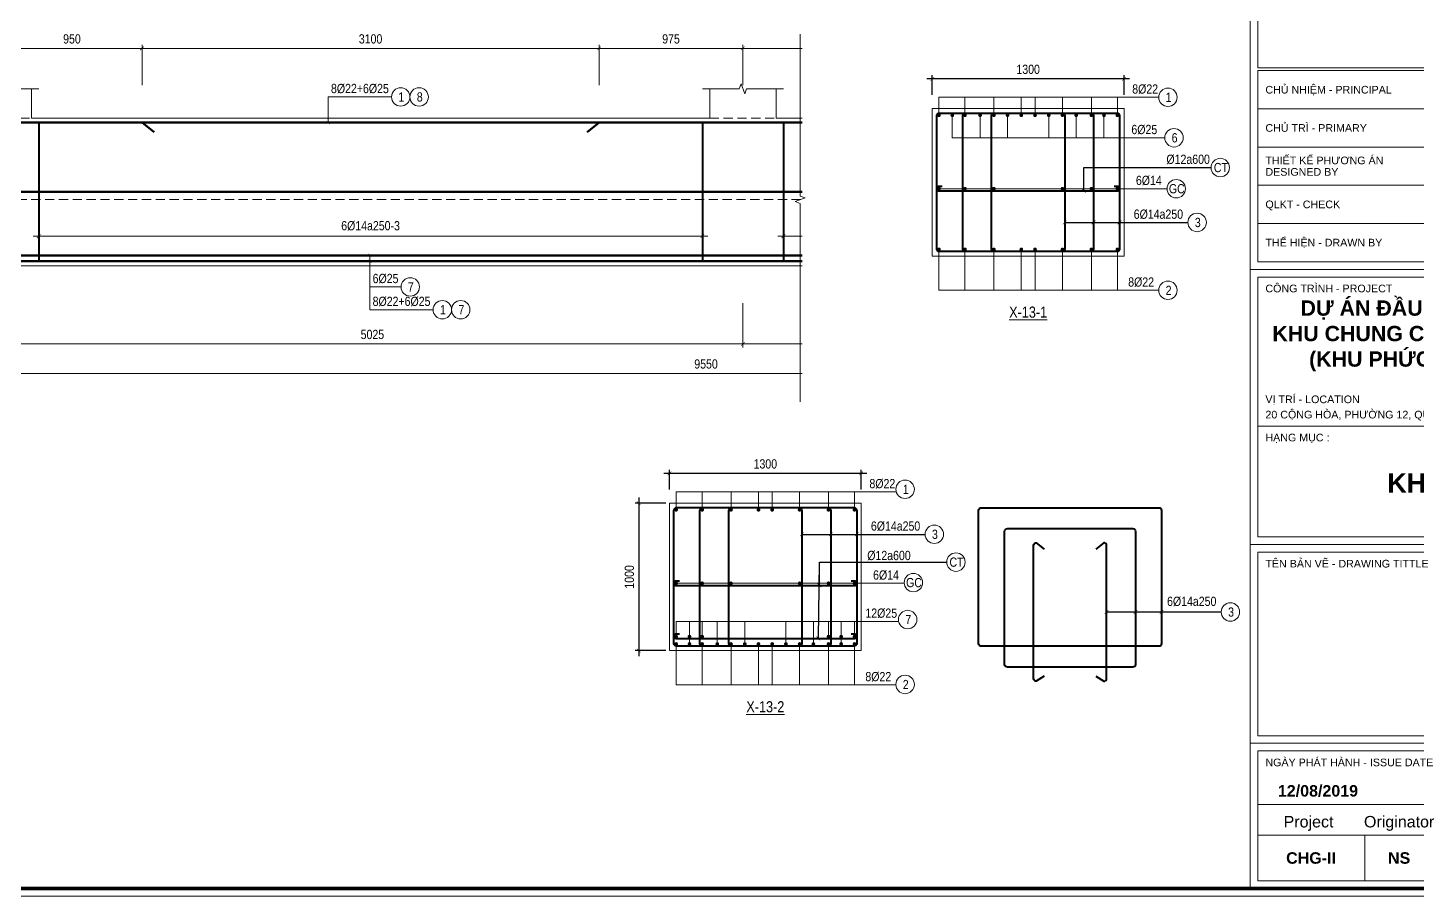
# Model space of a CAD drawing. Header units: millimetres. Extents: x 3014920 to 3563667, y -1638653 to -1356471.
# Drawn here: x 3180739 to 3190161, y -1600938 to -1595047 of the extents above; entities that cross this region are included whole.
import ezdxf
from ezdxf.enums import TextEntityAlignment as Align
from ezdxf.xclip import XClip

# ---------------------------------------------------------------- set-up
doc = ezdxf.new("R2010")
doc.units = ezdxf.units.MM
doc.header["$MEASUREMENT"] = 0
doc.header["$XCLIPFRAME"] = 0
doc.header["$PDMODE"] = 2
doc.linetypes.add('HIDDEN', pattern=[0.375, 0.25, -0.125])
doc.layers.get('0').update_dxf_attribs({"lineweight": 9})
doc.layers.get('Defpoints').update_dxf_attribs({"color": 10, "lineweight": 0})
for name, color, linetype, lineweight in [('CDAI', 21, 'Continuous', 40), ('CTHEP', 50, 'Continuous', 50), ('DBAO', 90, 'Continuous', 13), ('DGIONG', 130, 'Continuous', 13), ('KTH', 154, 'Continuous', 9), ('Net khuat', 8, 'HIDDEN', 13), ('TEXT', 7, 'Continuous', 15)]:
    doc.layers.add(name, color=color, linetype=linetype, lineweight=lineweight)
doc.styles.add('CHG_XX_Khung ten$0$A1 BORDER$0$ARIAL', font='arial.ttf')
doc.styles.add('CHG_XX_Khung ten$0$A1 BORDER$0$Arial - Bold', font='arialbd.ttf', dxfattribs={"height": 2.5})
doc.styles.add('CHG_XX_Khung ten$0$title block pccc$0$ARIAL', font='arial.ttf')
doc.styles.add('Star-HelCon', font='VHELVCN_0.TTF')
doc.styles.add('TTP-HelCon', font='VHELVCN_0.TTF')
doc.styles.add('VNI-HELVE-CONDENSE', font='VHELVCN_0.TTF')
doc.dimstyles.new('kc-25', dxfattribs={"dimtxt": 62.5, "dimasz": 20, "dimexe": 20, "dimexo": 50, "dimgap": 25, "dimtad": 3, "dimdec": 0, "dimzin": 0, "dimdsep": 46, "dimtxsty": 'VNI-HELVE-CONDENSE', "dimblk": 'DIM', "dimcen": 2.5, "dimclrd": 256, "dimclre": 154, "dimclrt": 7, "dimaunit": 1, "dimadec": 0, "dimazin": 0, "dimtfac": 1, "dimtdec": 0, "dimtix": 1, "dimtmove": 0, "dimatfit": 3, "dimldrblk": 'DOT', "dimfxl": 1, "dimtolj": 1, "dimtzin": 0, "dimarcsym": 0})
doc.dimstyles.new('TTP-25', dxfattribs={"dimscale": 25, "dimtxt": 2.5, "dimasz": 1, "dimexe": 1, "dimexo": 1, "dimgap": 0.09, "dimtad": 0, "dimdec": 4, "dimrnd": 1, "dimzin": 9, "dimdsep": 46, "dimtxsty": 'TTP-HelCon', "dimblk": 'ARCHTICK', "dimcen": 0.09, "dimdle": 1.5, "dimclrd": 256, "dimclre": 256, "dimclrt": 7, "dimadec": 0, "dimazin": 0, "dimtfac": 1, "dimtdec": 4, "dimtmove": 0, "dimatfit": 3, "dimldrblk": 'ARCHTICK', "dimfxl": 1, "dimtvp": 1, "dimtolj": 1, "dimtzin": 0, "dimarcsym": 0})

# ---------------------------------------------------------------- blocks, each defined once
blk = doc.blocks.new('_ArchTick')
at = {"color": 0, "linetype": 'ByBlock', "const_width": 0.15}
blk.add_lwpolyline([(-0.5, -0.5), (0.5, 0.5)], dxfattribs=at)
blk = doc.blocks.new('*D911')
at = {"layer": 'Defpoints', "color": 0, "transparency": 16777216}
for p in [(7424.4, -1600), (17874.4, -1600), (7424.4, -2101)]:
    blk.add_point(p, dxfattribs=at)
at = {"layer": 'KTH', "lineweight": -2, "transparency": 16777216}
for p, q in [((7424.4, -1625), (7424.4, -2126)), ((17874.4, -1625), (17874.4, -2126)), ((17911.9, -2101), (7386.9, -2101))]:
    blk.add_line(p, q, dxfattribs=at)
at = {"layer": 'KTH', "lineweight": -2, "transparency": 16777216, "xscale": 25, "yscale": 25, "zscale": 25, "rotation": 180}
blk.add_blockref('_ArchTick', (7424.4, -2101), dxfattribs=at)
at = {"layer": 'KTH', "lineweight": -2, "transparency": 16777216, "xscale": 25, "yscale": 25, "zscale": 25}
blk.add_blockref('_ArchTick', (17874.4, -2101), dxfattribs=at)
at = {"layer": 'KTH', "color": 7, "transparency": 16777216, "insert": (12649.4, -2037.2), "char_height": 62.5, "attachment_point": 5, "style": 'TTP-HelCon'}
blk.add_mtext('\\A1;10450', dxfattribs=at)
blk = doc.blocks.new('*D923')
at = {"layer": 'Defpoints', "color": 0, "transparency": 16777216}
for p in [(17874.4, -1600), (30124.4, -1600), (30124.4, -2101)]:
    blk.add_point(p, dxfattribs=at)
at = {"layer": 'KTH', "lineweight": -2, "transparency": 16777216}
for p, q in [((17874.4, -1625), (17874.4, -2126)), ((30124.4, -1625), (30124.4, -2126)), ((17836.9, -2101), (30161.9, -2101))]:
    blk.add_line(p, q, dxfattribs=at)
at = {"layer": 'KTH', "lineweight": -2, "transparency": 16777216, "xscale": 25, "yscale": 25, "zscale": 25, "rotation": 180}
blk.add_blockref('_ArchTick', (17874.4, -2101), dxfattribs=at)
at = {"layer": 'KTH', "lineweight": -2, "transparency": 16777216, "xscale": 25, "yscale": 25, "zscale": 25}
blk.add_blockref('_ArchTick', (30124.4, -2101), dxfattribs=at)
at = {"layer": 'KTH', "color": 7, "transparency": 16777216, "insert": (23999.4, -2037.2), "char_height": 62.5, "attachment_point": 5, "style": 'TTP-HelCon'}
blk.add_mtext('\\A1;12250', dxfattribs=at)
blk = doc.blocks.new('*D1126')
at = {"layer": 'Defpoints', "color": 0, "transparency": 16777216}
for p in [(23660.4, 372.1), (28160.4, 372.1), (23660.4, 175)]:
    blk.add_point(p, dxfattribs=at)
at = {"layer": 'KTH', "lineweight": -2, "transparency": 16777216}
for p, q in [((23660.4, 347.1), (23660.4, 150)), ((28160.4, 347.1), (28160.4, 150)), ((28197.9, 175), (23622.9, 175))]:
    blk.add_line(p, q, dxfattribs=at)
at = {"layer": 'KTH', "lineweight": -2, "transparency": 16777216, "xscale": 25, "yscale": 25, "zscale": 25, "rotation": 180}
blk.add_blockref('_ArchTick', (23660.4, 175), dxfattribs=at)
at = {"layer": 'KTH', "lineweight": -2, "transparency": 16777216, "xscale": 25, "yscale": 25, "zscale": 25}
blk.add_blockref('_ArchTick', (28160.4, 175), dxfattribs=at)
at = {"layer": 'KTH', "color": 7, "transparency": 16777216, "insert": (25910.4, 244.9), "char_height": 62.5, "attachment_point": 5, "style": 'TTP-HelCon'}
blk.add_mtext('\\A1;6Þ14a250-3', dxfattribs=at)
blk = doc.blocks.new('DIM')
h = blk.add_hatch(color=1)
h.paths.add_polyline_path([(0.49, 0.29, 1), (0.29, 0.49), (-0.19, 0), (0.19, 0)])
h.paths.add_polyline_path([(0.19, 0), (-0.19, 0), (-0.49, -0.29, 1), (-0.29, -0.49)])
at = {"color": 9}
for p, q in [((-0.19, 0), (-1.5, 0)), ((0.19, 0), (1.5, 0))]:
    blk.add_line(p, q, dxfattribs=at)
at = {"color": 1}
for p, q in [((-0.49, -0.29), (0.29, 0.49)), ((-0.29, -0.49), (0.49, 0.29)), ((-0.19, 0), (0.19, 0))]:
    blk.add_line(p, q, dxfattribs=at)
blk.add_arc((-0.39, -0.39), 0.138, 135, 315, dxfattribs=at)
blk = doc.blocks.new('*D1136')
at = {"layer": 'Defpoints', "color": 0, "transparency": 16777216}
for p in [(27460.4, 1449), (24360.4, 1175), (27460.4, 1175)]:
    blk.add_point(p, dxfattribs=at)
at = {"layer": 'KTH', "lineweight": -2, "transparency": 16777216}
for p, q in [((24322.9, 1449), (27497.9, 1449)), ((24360.4, 1200), (24360.4, 1474)), ((27460.4, 1200), (27460.4, 1474))]:
    blk.add_line(p, q, dxfattribs=at)
at = {"layer": 'KTH', "lineweight": -2, "transparency": 16777216, "xscale": 25, "yscale": 25, "zscale": 25, "rotation": 180}
blk.add_blockref('_ArchTick', (24360.4, 1449), dxfattribs=at)
at = {"layer": 'KTH', "lineweight": -2, "transparency": 16777216, "xscale": 25, "yscale": 25, "zscale": 25}
blk.add_blockref('_ArchTick', (27460.4, 1449), dxfattribs=at)
at = {"layer": 'KTH', "color": 7, "transparency": 16777216, "insert": (25910.4, 1512.8), "char_height": 62.5, "attachment_point": 5, "style": 'TTP-HelCon'}
blk.add_mtext('\\A1;3100', dxfattribs=at)
blk = doc.blocks.new('*D1137')
at = {"layer": 'Defpoints', "color": 0, "transparency": 16777216}
for p in [(23410.4, -254.6), (28435.4, -254.6), (23410.4, -555.6)]:
    blk.add_point(p, dxfattribs=at)
at = {"layer": 'KTH', "lineweight": -2, "transparency": 16777216}
for p, q in [((23410.4, -279.6), (23410.4, -580.6)), ((28435.4, -279.6), (28435.4, -580.6)), ((28472.9, -555.6), (23372.9, -555.6))]:
    blk.add_line(p, q, dxfattribs=at)
at = {"layer": 'KTH', "lineweight": -2, "transparency": 16777216, "xscale": 25, "yscale": 25, "zscale": 25, "rotation": 180}
blk.add_blockref('_ArchTick', (23410.4, -555.6), dxfattribs=at)
at = {"layer": 'KTH', "lineweight": -2, "transparency": 16777216, "xscale": 25, "yscale": 25, "zscale": 25}
blk.add_blockref('_ArchTick', (28435.4, -555.6), dxfattribs=at)
at = {"layer": 'KTH', "color": 7, "transparency": 16777216, "insert": (25922.9, -491.8), "char_height": 62.5, "attachment_point": 5, "style": 'TTP-HelCon'}
blk.add_mtext('\\A1;5025', dxfattribs=at)
blk = doc.blocks.new('*D1138')
at = {"layer": 'Defpoints', "color": 0, "transparency": 16777216}
for p in [(23410.4, 1449), (23410.4, 1175), (24360.4, 1175)]:
    blk.add_point(p, dxfattribs=at)
at = {"layer": 'KTH', "lineweight": -2, "transparency": 16777216}
for p, q in [((24397.9, 1449), (23372.9, 1449)), ((23410.4, 1200), (23410.4, 1474)), ((24360.4, 1200), (24360.4, 1474))]:
    blk.add_line(p, q, dxfattribs=at)
at = {"layer": 'KTH', "lineweight": -2, "transparency": 16777216, "xscale": 25, "yscale": 25, "zscale": 25, "rotation": 180}
blk.add_blockref('_ArchTick', (23410.4, 1449), dxfattribs=at)
at = {"layer": 'KTH', "lineweight": -2, "transparency": 16777216, "xscale": 25, "yscale": 25, "zscale": 25}
blk.add_blockref('_ArchTick', (24360.4, 1449), dxfattribs=at)
at = {"layer": 'KTH', "color": 7, "transparency": 16777216, "insert": (23885.4, 1512.8), "char_height": 62.5, "attachment_point": 5, "style": 'TTP-HelCon'}
blk.add_mtext('\\A1;950', dxfattribs=at)
blk = doc.blocks.new('*D1139')
at = {"layer": 'Defpoints', "color": 0, "transparency": 16777216}
for p in [(28435.4, 1449), (27460.4, 1175), (28435.4, 1175)]:
    blk.add_point(p, dxfattribs=at)
at = {"layer": 'KTH', "lineweight": -2, "transparency": 16777216}
for p, q in [((27422.9, 1449), (28472.9, 1449)), ((27460.4, 1200), (27460.4, 1474)), ((28435.4, 1200), (28435.4, 1474))]:
    blk.add_line(p, q, dxfattribs=at)
at = {"layer": 'KTH', "lineweight": -2, "transparency": 16777216, "xscale": 25, "yscale": 25, "zscale": 25, "rotation": 180}
blk.add_blockref('_ArchTick', (27460.4, 1449), dxfattribs=at)
at = {"layer": 'KTH', "lineweight": -2, "transparency": 16777216, "xscale": 25, "yscale": 25, "zscale": 25}
blk.add_blockref('_ArchTick', (28435.4, 1449), dxfattribs=at)
at = {"layer": 'KTH', "color": 7, "transparency": 16777216, "insert": (27947.9, 1512.8), "char_height": 62.5, "attachment_point": 5, "style": 'TTP-HelCon'}
blk.add_mtext('\\A1;975', dxfattribs=at)
blk = doc.blocks.new('*D1140')
at = {"layer": 'Defpoints', "color": 0, "transparency": 16777216}
for p in [(28435.4, 1449), (28435.4, 1175), (29485.4, 1175)]:
    blk.add_point(p, dxfattribs=at)
at = {"layer": 'KTH', "lineweight": -2, "transparency": 16777216}
for p, q in [((29522.9, 1449), (28397.9, 1449)), ((28435.4, 1200), (28435.4, 1474)), ((29485.4, 1200), (29485.4, 1474))]:
    blk.add_line(p, q, dxfattribs=at)
at = {"layer": 'KTH', "lineweight": -2, "transparency": 16777216, "xscale": 25, "yscale": 25, "zscale": 25, "rotation": 180}
blk.add_blockref('_ArchTick', (28435.4, 1449), dxfattribs=at)
at = {"layer": 'KTH', "lineweight": -2, "transparency": 16777216, "xscale": 25, "yscale": 25, "zscale": 25}
blk.add_blockref('_ArchTick', (29485.4, 1449), dxfattribs=at)
at = {"layer": 'KTH', "color": 7, "transparency": 16777216, "insert": (28960.4, 1512.8), "char_height": 62.5, "attachment_point": 5, "style": 'TTP-HelCon'}
blk.add_mtext('\\A1;1050', dxfattribs=at)
blk = doc.blocks.new('*D1142')
at = {"layer": 'Defpoints', "color": 0, "transparency": 16777216}
for p in [(28435.4, -254.6), (30485.4, -254.6), (30485.4, -555.6)]:
    blk.add_point(p, dxfattribs=at)
at = {"layer": 'KTH', "lineweight": -2, "transparency": 16777216}
for p, q in [((28435.4, -279.6), (28435.4, -580.6)), ((30485.4, -279.6), (30485.4, -580.6)), ((28397.9, -555.6), (30522.9, -555.6))]:
    blk.add_line(p, q, dxfattribs=at)
at = {"layer": 'KTH', "lineweight": -2, "transparency": 16777216, "xscale": 25, "yscale": 25, "zscale": 25, "rotation": 180}
blk.add_blockref('_ArchTick', (28435.4, -555.6), dxfattribs=at)
at = {"layer": 'KTH', "lineweight": -2, "transparency": 16777216, "xscale": 25, "yscale": 25, "zscale": 25}
blk.add_blockref('_ArchTick', (30485.4, -555.6), dxfattribs=at)
at = {"layer": 'KTH', "color": 7, "transparency": 16777216, "insert": (29460.4, -491.8), "char_height": 62.5, "attachment_point": 5, "style": 'TTP-HelCon'}
blk.add_mtext('\\A1;2050', dxfattribs=at)
blk = doc.blocks.new('*D1146')
at = {"layer": 'Defpoints', "color": 0, "transparency": 16777216}
for p in [(23410.4, -254.6), (32960.4, -254.6), (32960.4, -755.6)]:
    blk.add_point(p, dxfattribs=at)
at = {"layer": 'KTH', "lineweight": -2, "transparency": 16777216}
for p, q in [((23410.4, -279.6), (23410.4, -780.6)), ((32960.4, -279.6), (32960.4, -780.6)), ((23372.9, -755.6), (32997.9, -755.6))]:
    blk.add_line(p, q, dxfattribs=at)
at = {"layer": 'KTH', "lineweight": -2, "transparency": 16777216, "xscale": 25, "yscale": 25, "zscale": 25, "rotation": 180}
blk.add_blockref('_ArchTick', (23410.4, -755.6), dxfattribs=at)
at = {"layer": 'KTH', "lineweight": -2, "transparency": 16777216, "xscale": 25, "yscale": 25, "zscale": 25}
blk.add_blockref('_ArchTick', (32960.4, -755.6), dxfattribs=at)
at = {"layer": 'KTH', "color": 7, "transparency": 16777216, "insert": (28185.4, -691.8), "char_height": 62.5, "attachment_point": 5, "style": 'TTP-HelCon'}
blk.add_mtext('\\A1;9550', dxfattribs=at)
blk = doc.blocks.new('*D1108')
at = {"layer": 'Defpoints', "color": 0, "transparency": 16777216}
for p in [(28710.4, 372.1), (30485.4, 372.1), (30485.4, 175)]:
    blk.add_point(p, dxfattribs=at)
at = {"layer": 'KTH', "lineweight": -2, "transparency": 16777216}
for p, q in [((28710.4, 347.1), (28710.4, 150)), ((30485.4, 347.1), (30485.4, 150)), ((28672.9, 175), (30522.9, 175))]:
    blk.add_line(p, q, dxfattribs=at)
at = {"layer": 'KTH', "lineweight": -2, "transparency": 16777216, "xscale": 25, "yscale": 25, "zscale": 25, "rotation": 180}
blk.add_blockref('_ArchTick', (28710.4, 175), dxfattribs=at)
at = {"layer": 'KTH', "lineweight": -2, "transparency": 16777216, "xscale": 25, "yscale": 25, "zscale": 25}
blk.add_blockref('_ArchTick', (30485.4, 175), dxfattribs=at)
at = {"layer": 'KTH', "color": 7, "transparency": 16777216, "insert": (29597.9, 244.9), "char_height": 62.5, "attachment_point": 5, "style": 'TTP-HelCon'}
blk.add_mtext('\\A1;6Þ14a250-3', dxfattribs=at)
blk = doc.blocks.new('*D1148')
at = {"layer": 'Defpoints', "color": 0, "ltscale": 500, "transparency": 16777216}
for p in [(3186872.9, -1595393.3), (3186872.9, -1595526.5), (3188172.9, -1595526.5)]:
    blk.add_point(p, dxfattribs=at)
at = {"layer": 'KTH', "lineweight": -2, "ltscale": 500, "transparency": 16777216}
for p, q in [((3186872.9, -1595501.5), (3186872.9, -1595368.3)), ((3188172.9, -1595501.5), (3188172.9, -1595368.3)), ((3188210.4, -1595393.3), (3186835.4, -1595393.3))]:
    blk.add_line(p, q, dxfattribs=at)
at = {"layer": 'KTH', "lineweight": -2, "ltscale": 500, "transparency": 16777216, "xscale": 25, "yscale": 25, "zscale": 25, "rotation": 180}
blk.add_blockref('_ArchTick', (3186872.9, -1595393.3), dxfattribs=at)
at = {"layer": 'KTH', "lineweight": -2, "ltscale": 500, "transparency": 16777216, "xscale": 25, "yscale": 25, "zscale": 25}
blk.add_blockref('_ArchTick', (3188172.9, -1595393.3), dxfattribs=at)
at = {"layer": 'KTH', "color": 7, "ltscale": 500, "transparency": 16777216, "insert": (3187522.9, -1595329.4), "char_height": 62.5, "attachment_point": 5, "style": 'TTP-HelCon'}
blk.add_mtext('\\A1;1300', dxfattribs=at)
blk = doc.blocks.new('*D1149')
at = {"layer": 'Defpoints', "color": 0, "ltscale": 500, "transparency": 16777216}
for p in [(3185090.6, -1598271.9), (3184882.3, -1599271.9), (3185090.6, -1599271.9)]:
    blk.add_point(p, dxfattribs=at)
at = {"layer": 'KTH', "lineweight": -2, "ltscale": 500, "transparency": 16777216}
for p, q in [((3185065.6, -1598271.9), (3184857.3, -1598271.9)), ((3184882.3, -1598234.4), (3184882.3, -1599309.4)), ((3185065.6, -1599271.9), (3184857.3, -1599271.9))]:
    blk.add_line(p, q, dxfattribs=at)
at = {"layer": 'KTH', "lineweight": -2, "ltscale": 500, "transparency": 16777216, "xscale": 25, "yscale": 25, "zscale": 25}
for p, rotation in [((3184882.3, -1598271.9), 90), ((3184882.3, -1599271.9), 270)]:
    blk.add_blockref('_ArchTick', p, dxfattribs=dict(at, rotation=rotation))
at = {"layer": 'KTH', "color": 7, "ltscale": 500, "transparency": 16777216, "insert": (3184818.5, -1598771.9), "char_height": 62.5, "attachment_point": 5, "rotation": 90, "style": 'TTP-HelCon'}
blk.add_mtext('\\A1;1000', dxfattribs=at)
blk = doc.blocks.new('*D1150')
at = {"layer": 'Defpoints', "color": 0, "ltscale": 500, "transparency": 16777216}
for p in [(3185090.6, -1598069.6), (3185090.6, -1598202.9), (3186390.6, -1598202.9)]:
    blk.add_point(p, dxfattribs=at)
at = {"layer": 'KTH', "lineweight": -2, "ltscale": 500, "transparency": 16777216}
for p, q in [((3186428.1, -1598069.6), (3185053.1, -1598069.6)), ((3185090.6, -1598177.9), (3185090.6, -1598044.6)), ((3186390.6, -1598177.9), (3186390.6, -1598044.6))]:
    blk.add_line(p, q, dxfattribs=at)
at = {"layer": 'KTH', "lineweight": -2, "ltscale": 500, "transparency": 16777216, "xscale": 25, "yscale": 25, "zscale": 25, "rotation": 180}
blk.add_blockref('_ArchTick', (3185090.6, -1598069.6), dxfattribs=at)
at = {"layer": 'KTH', "lineweight": -2, "ltscale": 500, "transparency": 16777216, "xscale": 25, "yscale": 25, "zscale": 25}
blk.add_blockref('_ArchTick', (3186390.6, -1598069.6), dxfattribs=at)
at = {"layer": 'KTH', "color": 7, "ltscale": 500, "transparency": 16777216, "insert": (3185740.6, -1598005.8), "char_height": 62.5, "attachment_point": 5, "style": 'TTP-HelCon'}
blk.add_mtext('\\A1;1300', dxfattribs=at)
blk = doc.blocks.new('CHG_XX_Khung ten')
for p, q in [((687, 577), (687, 17)), ((687, 179), (824, 179)), ((687, 107), (824, 107)), ((687, 55), (824, 55))]:
    blk.add_line(p, q)
at = {"linetype": 'Continuous'}
for p, q in [((689, 39), (822, 39)), ((716.98, 31), (716.98, 19))]:
    blk.add_line(p, q, dxfattribs=at)
blk.add_lwpolyline([(15, 579), (826, 579), (826, 15), (15, 15)], close=True)
at = {"color": 4, "linetype": 'Continuous', "const_width": 1}
blk.add_lwpolyline([(17, 577), (824, 577), (824, 17), (17, 17)], close=True, dxfattribs=at)
at = {"color": 9, "linetype": 'Continuous'}
for points in [[(689, 261.93), (822, 261.93), (822, 231.73), (689, 231.73)], [(822, 221), (689, 221), (689, 231), (822, 231)], [(822, 211), (689, 211), (689, 221), (822, 221)], [(822, 201), (689, 201), (689, 211), (822, 211)], [(822, 191), (689, 191), (689, 201), (822, 201)], [(822, 181), (689, 181), (689, 191), (822, 191)]]:
    blk.add_lwpolyline(points, close=True, dxfattribs=at)
blk.add_lwpolyline([(822, 211), (689, 211), (822, 211)], dxfattribs=at)
at = {"linetype": 'Continuous'}
for points in [[(689, 177), (822, 177), (822, 138), (689, 138)], [(689, 109), (822, 109), (822, 138), (689, 138)], [(689, 105), (822, 105), (822, 57), (689, 57)], [(689, 53), (822, 53), (822, 31), (689, 31)], [(822, 19), (689, 19), (689, 31), (822, 31)]]:
    blk.add_lwpolyline(points, close=True, dxfattribs=at)
for s, style, p in [('CHỦ NHIỆM - PRINCIPAL', 'CHG_XX_Khung ten$0$title block pccc$0$ARIAL', (691, 226)), ('CHỦ TRÌ - PRIMARY', 'CHG_XX_Khung ten$0$title block pccc$0$ARIAL', (691, 216)), ('THIẾT KẾ PHƯƠNG ÁN', 'CHG_XX_Khung ten$0$title block pccc$0$ARIAL', (691, 207.5)), ('DESIGNED BY', 'CHG_XX_Khung ten$0$title block pccc$0$ARIAL', (691, 204.5)), ('QLKT - CHECK', 'CHG_XX_Khung ten$0$title block pccc$0$ARIAL', (691, 196)), ('THỂ HIỆN - DRAWN BY', 'CHG_XX_Khung ten$0$title block pccc$0$ARIAL', (691, 186)), ('CÔNG TRÌNH - PROJECT', 'CHG_XX_Khung ten$0$A1 BORDER$0$ARIAL', (691, 174)), ('VỊ TRÍ - LOCATION', 'CHG_XX_Khung ten$0$A1 BORDER$0$ARIAL', (691, 145)), ('20 CỘNG HÒA, PHƯỜNG 12, QUẬN TÂN BÌNH, TP. HCM', 'CHG_XX_Khung ten$0$A1 BORDER$0$ARIAL', (691, 141)), ('HẠNG MỤC :', 'CHG_XX_Khung ten$0$A1 BORDER$0$ARIAL', (691, 135)), ('TÊN BẢN VẼ - DRAWING TITTLE', 'CHG_XX_Khung ten$0$A1 BORDER$0$ARIAL', (691, 102)), ('NGÀY PHÁT HÀNH - ISSUE DATE', 'CHG_XX_Khung ten$0$A1 BORDER$0$ARIAL', (691, 50))]:
    blk.add_text(s, height=2, dxfattribs=dict(style=style)).set_placement(p, align=Align.MIDDLE_LEFT)
for s, style, p in [('12/08/2019', 'CHG_XX_Khung ten$0$A1 BORDER$0$Arial - Bold', (704.75, 42.57)), ('Project', 'CHG_XX_Khung ten$0$A1 BORDER$0$ARIAL', (702.28, 34.5)), ('Originator', 'CHG_XX_Khung ten$0$A1 BORDER$0$ARIAL', (725.98, 34.5)), ('CHG-II', 'CHG_XX_Khung ten$0$A1 BORDER$0$Arial - Bold', (702.94, 25)), ('NS', 'CHG_XX_Khung ten$0$A1 BORDER$0$Arial - Bold', (725.98, 25))]:
    blk.add_text(s, height=3, dxfattribs=dict(style=style)).set_placement(p, align=Align.MIDDLE_CENTER)
at = {"attachment_point": 2, "style": 'CHG_XX_Khung ten$0$A1 BORDER$0$Arial - Bold'}
for s, insert, char_height, width in [('DỰ ÁN ĐẦU TƯ XÂY DỰNG KINH DOANH\\PKHU CHUNG CƯ - THƯƠNG MẠI - VĂN PHÒNG\\P(KHU PHỨC HỢP CÔNG HÒA GARDEN)', (755.4, 170.88), 4, 159.8745), ('KHỐI NHÀ A , B , C', (754.52, 125.61), 5, 104.1229)]:
    blk.add_mtext(s, dxfattribs=dict(at, insert=insert, char_height=char_height, width=width))
blk = doc.blocks.new('2X-15')
at = {"layer": 'CTHEP'}
blk.add_line((36594.43122, -500), (7254.43496, -500.09045), dxfattribs=at)
for points in [[(7254.43412, -230.34896), (7254.43317, -30), (36594.43122, -30), (36594.43122, -230)], [(7254.43456, -370.14257), (7254.43642, -970), (36594.43122, -970), (36594.43122, -370)]]:
    blk.add_lwpolyline(points, dxfattribs=at)
at = {"layer": 'DBAO', "linetype": 'Continuous'}
blk.add_line((17974.43806, 0), (26524.43806, 0), dxfattribs=at)
at = {"layer": 'DBAO', "linetype": 'Continuous', "flags": 128}
blk.add_lwpolyline([(36624.43122, 0), (36624.43122, -1000), (18274.43243, -1000)], dxfattribs=at)
at = {"layer": 'Net khuat', "ltscale": 250}
blk.add_line((18274.43244, -550), (27774.43328, -550), dxfattribs=at)
at = {"layer": 'KTH'}
dim = blk.add_linear_dim(base=(7424.43317, -2101), p1=(17874.43317, -1600), p2=(7424.43317, -1600), dimstyle='TTP-25', override={"dimtmove": 1}, dxfattribs=at)
dim.commit()
dim.dimension.update_dxf_attribs({"geometry": '*D911', "text_midpoint": (12649.43317, -2037.16667)})
dim = blk.add_linear_dim(base=(30124.43317, -2101), p1=(17874.43317, -1600), p2=(30124.43317, -1600), angle=180, dimstyle='TTP-25', override={"dimtmove": 1}, dxfattribs=at)
dim.commit()
dim.dimension.update_dxf_attribs({"geometry": '*D923', "text_midpoint": (23999.43317, -2037.16667)})
blk = doc.blocks.new('2X-13')
at = {"layer": 'CDAI'}
for points in [[(23660.42501, 945), (23660.42501, 5)], [(28160.44001, 945), (28160.44001, 5)], [(28710.43251, 945), (28710.43251, 5)]]:
    blk.add_lwpolyline(points, dxfattribs=at)
at = {"layer": 'CTHEP'}
for p, q in [((24441.8509, 880.4745), (24360.42501, 945)), ((27379.01412, 880.4745), (27460.44001, 945)), ((33575.39119, 475), (290.43806, 475))]:
    blk.add_line(p, q, dxfattribs=at)
for points in [[(290.43806, 745.00141), (290.43806, 945), (34222.38412, 945)], [(290.43806, 5), (34210.68418, 5)], [(20810.44001, 45), (30485.43251, 45)]]:
    blk.add_lwpolyline(points, dxfattribs=at)
at = {"layer": 'DBAO', "linetype": 'Continuous'}
for p, q in [((23610.43251, 1175), (23610.43251, 975)), ((28210.44001, 1175), (28210.44001, 975)), ((28660.43251, 1175), (28660.43251, 975)), ((23610.43251, 975), (28210.44001, 975)), ((23610.43251, 975), (28210.44001, 975)), ((28660.43251, 975), (30510.44001, 975)), ((28660.43251, 975), (33410.44001, 975))]:
    blk.add_line(p, q, dxfattribs=at)
at = {"layer": 'DBAO', "linetype": 'Continuous', "flags": 128}
blk.add_lwpolyline([(260.43806, 1175), (260.43806, -25), (32960.44001, -25), (32960.44001, -925)], dxfattribs=at)
at = {"layer": 'DGIONG', "linetype": 'Continuous', "flags": 128}
for points in [[(23660.43251, 1175), (23410.42876, 1175), (23397.92876, 1140.65653), (23372.92876, 1209.34347), (23360.42876, 1175), (23110.42501, 1175)], [(28710.43251, 1175), (28460.42876, 1175), (28447.92876, 1140.65653), (28422.92876, 1209.34347), (28410.42876, 1175), (28160.42501, 1175)]]:
    blk.add_lwpolyline(points, dxfattribs=at)
at = {"layer": 'DGIONG'}
for centre in [(26114.87337, 1119.57783), (26239.87337, 1119.57783), (26179.28157, -168.93133), (26397.17107, -323.91228), (26522.17107, -323.91228)]:
    blk.add_circle(centre, 62.5, dxfattribs=at)
at = {"layer": 'Net khuat', "ltscale": 250}
for p, q in [((23160.44001, 975), (23610.42501, 975)), ((23610.42501, 975), (23610.43251, 975)), ((28210.44001, 975), (28660.43251, 975)), ((28660.42501, 975), (28660.43251, 975)), ((560.44298, 425), (32960.44001, 425))]:
    blk.add_line(p, q, dxfattribs=at)
at = {"layer": 'TEXT', "color": 6, "style": 'TTP-HelCon'}
blk.add_text('8Þ22+6Þ25', height=62.5, dxfattribs=at).set_placement((25642.06549, 1145.43078, 0))
at = {"layer": 'TEXT', "style": 'Star-HelCon'}
for s, p in [('1', (26119.04004, 1119.57783)), ('8', (26244.04004, 1119.57783)), ('7', (26183.44823, -168.93133)), ('1', (26401.33773, -323.91228)), ('7', (26526.33773, -323.91228))]:
    blk.add_text(s, height=62.5, dxfattribs=at).set_placement(p, align=Align.MIDDLE)
at = {"layer": 'TEXT', "style": 'TTP-HelCon'}
for s, p in [('6Þ25', (25924.36319, -143.07834, 0)), ('8Þ22+6Þ25', (25924.36319, -298.05934, 0))]:
    blk.add_text(s, height=62.5, dxfattribs=at).set_placement(p)
at = {"layer": 'KTH'}
for base, p1, p2, picture, middle in [((23410.44001, 1449.00461), (24360.42501, 1175), (23410.44001, 1175), '*D1138', (23885.43251, 1512.83794)), ((27460.44001, 1449.00461), (24360.42501, 1175), (27460.44001, 1175), '*D1136', (25910.43251, 1512.83794)), ((28435.4362580581, 1449.004608033), (29485.4325074069, 1174.9999999884), (28435.4362580581, 1174.9999999884), '*D1140', (28960.4343827325, 1512.8379413663)), ((30485.43251, -555.64876), (28435.43251, -254.6045), (30485.43251, -254.6045), '*D1142', (29460.43251, -491.81543))]:
    dim = blk.add_linear_dim(base=base, p1=p1, p2=p2, dimstyle='TTP-25', override={"dimtmove": 1}, dxfattribs=at)
    dim.commit()
    dim.dimension.update_dxf_attribs({"geometry": picture, "text_midpoint": middle})
for base, p1, p2, picture, middle in [((28435.436258, 1449.004608), (27460.440009, 1175), (28435.436258, 1175), '*D1139', (27947.938133, 1512.837941)), ((23410.44001, -555.64876), (28435.43251, -254.6045), (23410.44001, -254.6045), '*D1137', (25922.93626, -491.81543)), ((32960.44001, -755.6045), (23410.44001, -254.6045), (32960.44001, -254.6045), '*D1146', (28185.44001, -691.77117))]:
    dim = blk.add_linear_dim(base=base, p1=p1, p2=p2, angle=180, dimstyle='TTP-25', override={"dimtmove": 1}, dxfattribs=at)
    dim.commit()
    dim.dimension.update_dxf_attribs({"geometry": picture, "text_midpoint": middle})
dim = blk.add_linear_dim(base=(23660.42501, 175), p1=(28160.44001, 372.13667), p2=(23660.42501, 372.13667), angle=180, text='6Þ14a250-3', dimstyle='TTP-25', override={"dimtmove": 1}, dxfattribs=at)
dim.commit()
dim.dimension.update_dxf_attribs({"geometry": '*D1126', "text_midpoint": (25910.43251, 244.91666)})
dim = blk.add_linear_dim(base=(30485.43251, 175), p1=(28710.43251, 372.13667), p2=(30485.43251, 372.13667), text='6Þ14a250-3', dimstyle='TTP-25', override={"dimtmove": 1}, dxfattribs=at)
dim.commit()
dim.dimension.update_dxf_attribs({"geometry": '*D1108', "text_midpoint": (29597.93251, 244.91666)})
at = {"layer": 'DGIONG'}
for points in [[(25623.55365, 945), (25623.55346, 1119.57783), (26052.37337, 1119.57783)], [(25905.85139, 45), (25905.85116, -168.93128), (26116.78157, -168.93128)], [(25905.85134, 5), (25905.85116, -323.91228), (26334.67107, -323.91228)]]:
    blk.add_leader(points, dimstyle='kc-25', override={"dimtad": 0, "dimldrblk": 'ArchTick', "dimfxl": 100, "dimarcsym": 1}, dxfattribs=at)

msp = doc.modelspace()

# ---------------------------------------------------------------- linework, layer by layer
at = {"layer": 'CDAI', "elevation": 0}
for points in [[(3186921.66105, -1595625.52936), (3188124.16105, -1595625.52936, -0.4142135624), (3188142.91105, -1595644.27936), (3188142.91105, -1596546.77937, -0.4142135624), (3188124.16105, -1596565.52937), (3186921.66105, -1596565.52937, -0.4142135624), (3186902.91105, -1596546.77937), (3186902.91105, -1595644.27936, -0.4142135624)], [(3187098.08962, -1595625.52937), (3187947.73248, -1595625.52937, -0.4142135624), (3187966.48248, -1595644.27937), (3187966.48248, -1596546.77937, -0.4142135624), (3187947.73248, -1596565.52937), (3187098.08962, -1596565.52937, -0.4142135624), (3187079.33962, -1596546.77937), (3187079.33962, -1595644.27937, -0.4142135624)], [(3187293.96875, -1595625.52937), (3187751.85336, -1595625.52937, -0.4142135624), (3187770.60336, -1595644.27937), (3187770.60336, -1596546.77937, -0.4142135624), (3187751.85336, -1596565.52937), (3187293.96875, -1596565.52937, -0.4142135624), (3187275.21875, -1596546.77937), (3187275.21875, -1595644.27937, -0.4142135624)], [(3185139.307, -1598301.88264), (3186341.807, -1598301.88264, -0.4142135624), (3186360.557, -1598320.63264), (3186360.557, -1599223.13264, -0.4142135624), (3186341.807, -1599241.88264), (3185139.307, -1599241.88264, -0.4142135624), (3185120.557, -1599223.13264), (3185120.557, -1598320.63264, -0.4142135624)], [(3185315.73557, -1598301.88264), (3186165.37843, -1598301.88264, -0.4142135624), (3186184.12843, -1598320.63264), (3186184.12843, -1599223.13264, -0.4142135624), (3186165.37843, -1599241.88264), (3185315.73557, -1599241.88264, -0.4142135624), (3185296.98557, -1599223.13264), (3185296.98557, -1598320.63264, -0.4142135624)], [(3185511.61469, -1598301.88264), (3185969.49931, -1598301.88264, -0.4142135624), (3185988.24931, -1598320.63264), (3185988.24931, -1599223.13264, -0.4142135624), (3185969.49931, -1599241.88264), (3185511.61469, -1599241.88264, -0.4142135624), (3185492.86469, -1599223.13264), (3185492.86469, -1598320.63264, -0.4142135624)], [(3187205.91547, -1598302.67614), (3188408.41547, -1598302.67614, -0.4142135624), (3188427.16547, -1598321.42614), (3188427.16547, -1599223.92614, -0.4142135624), (3188408.41547, -1599242.67614), (3187205.91547, -1599242.67614, -0.4142135624), (3187187.16547, -1599223.92614), (3187187.16547, -1598321.42614, -0.4142135624)], [(3187382.34404, -1598444.11243), (3188231.9869, -1598444.11243, -0.4142135624), (3188250.7369, -1598462.86243), (3188250.7369, -1599365.36243, -0.4142135624), (3188231.9869, -1599384.11243), (3187382.34404, -1599384.11243, -0.4142135624), (3187363.59404, -1599365.36243), (3187363.59404, -1598462.86243, -0.4142135624)]]:
    msp.add_lwpolyline(points, format="xyb", close=True, dxfattribs=at)
for points in [[(3186939.83104, -1596123.8627), (3186917.91105, -1596123.8627, 0.4142135624), (3186902.91105, -1596138.8627, 0.4142135624), (3186917.91105, -1596153.8627), (3188127.91105, -1596153.8627, 0.4142135624), (3188142.91105, -1596138.8627, 0.4142135624), (3188127.91105, -1596123.8627), (3188105.99106, -1596123.8627)], [(3187632.21607, -1599444.96447), (3187578.22316, -1599479.87445, -0.4142135624), (3187559.47316, -1599461.12445), (3187559.47316, -1598558.62445, -0.4142135624), (3187578.22316, -1598539.87445), (3187632.21607, -1598582.59955)], [(3187982.11486, -1599444.96447), (3188036.10778, -1599479.87445, 0.4142135624), (3188054.85778, -1599461.12445), (3188054.85778, -1598558.62445, 0.4142135624), (3188036.10778, -1598539.87445), (3187982.11486, -1598582.59955)], [(3185157.47699, -1598800.21597), (3185135.557, -1598800.21597, 0.4142135624), (3185120.557, -1598815.21597, 0.4142135624), (3185135.557, -1598830.21597), (3186345.557, -1598830.21597, 0.4142135624), (3186360.557, -1598815.21597, 0.4142135624), (3186345.557, -1598800.21597), (3186323.63701, -1598800.21597)], [(3185157.47699, -1599159.36864), (3185135.557, -1599159.36864, 0.4142135624), (3185120.557, -1599174.36864, 0.4142135624), (3185135.557, -1599189.36864), (3186345.557, -1599189.36864, 0.4142135624), (3186360.557, -1599174.36864, 0.4142135624), (3186345.557, -1599159.36864), (3186323.63701, -1599159.36864)]]:
    msp.add_lwpolyline(points, format="xyb", dxfattribs=at)
at = {"layer": 'CTHEP', "const_width": 12.5, "elevation": 0}
for points in [[(3186911.66105, -1595640.52936, 1), (3186924.16105, -1595640.52936, 1)], [(3187002.37534, -1595640.52937, -1), (3187014.87534, -1595640.52937, -1)], [(3187088.08962, -1595640.52937, -1), (3187100.58962, -1595640.52937, -1)], [(3187190.89182, -1595640.52937, -1), (3187203.39182, -1595640.52937, -1)], [(3187283.96875, -1595640.52937, -1), (3187296.46875, -1595640.52937, -1)], [(3187377.04567, -1595640.52937, -1), (3187389.54567, -1595640.52937, -1)], [(3187482.62259, -1595640.52937, 1), (3187470.12259, -1595640.52937, 1)], [(3187563.19951, -1595640.52937, -1), (3187575.69951, -1595640.52937, -1)], [(3187656.27644, -1595640.52937, -1), (3187668.77644, -1595640.52937, -1)], [(3187749.35336, -1595640.52937, -1), (3187761.85336, -1595640.52937, -1)], [(3187854.93028, -1595640.52937, 1), (3187842.43028, -1595640.52937, 1)], [(3187957.73248, -1595640.52937, 1), (3187945.23248, -1595640.52937, 1)], [(3188043.44677, -1595640.52937, 1), (3188030.94677, -1595640.52937, 1)], [(3188121.66105, -1595640.52936, 1), (3188134.16105, -1595640.52936, 1)], [(3186911.66105, -1596138.8627, 1), (3186924.16105, -1596138.8627, 1)], [(3187088.08962, -1596138.8627, -1), (3187100.58962, -1596138.8627, -1)], [(3187283.96875, -1596138.8627, -1), (3187296.46875, -1596138.8627, -1)], [(3187749.35336, -1596138.8627, -1), (3187761.85336, -1596138.8627, -1)], [(3187957.73248, -1596138.8627, 1), (3187945.23248, -1596138.8627, 1)], [(3188121.66105, -1596138.8627, 1), (3188134.16105, -1596138.8627, 1)], [(3186911.66105, -1596550.52937, 1), (3186924.16105, -1596550.52937, 1)], [(3187088.08962, -1596550.52937, 1), (3187100.58962, -1596550.52937, 1)], [(3187283.96875, -1596550.52937, 1), (3187296.46875, -1596550.52937, 1)], [(3187482.62259, -1596550.52937, -1), (3187470.12259, -1596550.52937, -1)], [(3187563.19951, -1596550.52937, 1), (3187575.69951, -1596550.52937, 1)], [(3187749.35336, -1596550.52937, 1), (3187761.85336, -1596550.52937, 1)], [(3187957.73248, -1596550.52937, -1), (3187945.23248, -1596550.52937, -1)], [(3188121.66105, -1596550.52937, 1), (3188134.16105, -1596550.52937, 1)], [(3185129.307, -1598316.88264, 1), (3185141.807, -1598316.88264, 1)], [(3185305.73557, -1598316.88264, -1), (3185318.23557, -1598316.88264, -1)], [(3185501.61469, -1598316.88264, -1), (3185514.11469, -1598316.88264, -1)], [(3185700.26854, -1598316.88264, 1), (3185687.76854, -1598316.88264, 1)], [(3185780.84546, -1598316.88264, -1), (3185793.34546, -1598316.88264, -1)], [(3185966.99931, -1598316.88264, -1), (3185979.49931, -1598316.88264, -1)], [(3186175.37843, -1598316.88264, 1), (3186162.87843, -1598316.88264, 1)], [(3186339.307, -1598316.88264, 1), (3186351.807, -1598316.88264, 1)], [(3185129.307, -1598815.21597, 1), (3185141.807, -1598815.21597, 1)], [(3185305.73557, -1598815.21597, -1), (3185318.23557, -1598815.21597, -1)], [(3185501.61469, -1598815.21597, -1), (3185514.11469, -1598815.21597, -1)], [(3185966.99931, -1598815.21597, -1), (3185979.49931, -1598815.21597, -1)], [(3186175.37843, -1598815.21597, 1), (3186162.87843, -1598815.21597, 1)], [(3186339.307, -1598815.21597, 1), (3186351.807, -1598815.21597, 1)], [(3185129.307, -1599176.88264, 1), (3185141.807, -1599176.88264, 1)], [(3185129.307, -1599226.88264, 1), (3185141.807, -1599226.88264, 1)], [(3185220.02129, -1599176.88264, 1), (3185232.52129, -1599176.88264, 1)], [(3185220.02129, -1599226.88264, 1), (3185232.52129, -1599226.88264, 1)], [(3185305.73557, -1599176.88264, 1), (3185318.23557, -1599176.88264, 1)], [(3185305.73557, -1599226.88264, 1), (3185318.23557, -1599226.88264, 1)], [(3185408.53777, -1599226.88264, 1), (3185421.03777, -1599226.88264, 1)], [(3185501.61469, -1599226.88264, 1), (3185514.11469, -1599226.88264, 1)], [(3185594.69162, -1599226.88264, 1), (3185607.19162, -1599226.88264, 1)], [(3185700.26854, -1599226.88264, -1), (3185687.76854, -1599226.88264, -1)], [(3185780.84546, -1599226.88264, 1), (3185793.34546, -1599226.88264, 1)], [(3185873.92238, -1599226.88264, 1), (3185886.42238, -1599226.88264, 1)], [(3185966.99931, -1599226.88264, 1), (3185979.49931, -1599226.88264, 1)], [(3186072.57623, -1599226.88264, -1), (3186060.07623, -1599226.88264, -1)], [(3186175.37843, -1599176.88264, -1), (3186162.87843, -1599176.88264, -1)], [(3186175.37843, -1599226.88264, -1), (3186162.87843, -1599226.88264, -1)], [(3186261.09271, -1599176.88264, -1), (3186248.59271, -1599176.88264, -1)], [(3186261.09271, -1599226.88264, -1), (3186248.59271, -1599226.88264, -1)], [(3186339.307, -1599176.88264, 1), (3186351.807, -1599176.88264, 1)], [(3186339.307, -1599226.88264, 1), (3186351.807, -1599226.88264, 1)]]:
    msp.add_lwpolyline(points, format="xyb", close=True, dxfattribs=at)
at = {"layer": 'DBAO', "elevation": 0, "flags": 128}
for points in [[(3186872.91105, -1595595.52937), (3188172.91105, -1595595.52937)], [(3188172.91105, -1595595.52937), (3188172.91105, -1596595.52937), (3186872.91105, -1596595.52937), (3186872.91105, -1595595.52937)], [(3185090.557, -1598271.88264), (3186390.557, -1598271.88264)], [(3186390.557, -1598271.88264), (3186390.557, -1599271.88264), (3185090.557, -1599271.88264), (3185090.557, -1598271.88264)]]:
    msp.add_lwpolyline(points, dxfattribs=at)
at = {"layer": 'DGIONG'}
for p, q in [((3186917.91105, -1595640.52936), (3186917.91105, -1595518.77937)), ((3186917.91105, -1595518.77937), (3188408.50756, -1595518.77937)), ((3187094.33962, -1595640.52937), (3187094.33962, -1595518.77937)), ((3187290.21875, -1595640.52937), (3187290.21875, -1595518.77937)), ((3187476.37259, -1595640.52937), (3187476.37259, -1595518.77937)), ((3187569.44951, -1595640.52937), (3187569.44951, -1595518.77937)), ((3187755.60336, -1595640.52937), (3187755.60336, -1595518.77937)), ((3187951.48248, -1595640.52937), (3187951.48248, -1595518.77937)), ((3188127.91105, -1595640.52936), (3188127.91105, -1595518.77937)), ((3187008.62534, -1595640.52937), (3187008.62534, -1595793.55837)), ((3187197.14182, -1595640.52937), (3187197.14182, -1595793.55837)), ((3187383.29567, -1595640.52937), (3187383.29567, -1595793.55837)), ((3187662.52644, -1595640.52937), (3187662.52644, -1595793.55837)), ((3187848.68028, -1595640.52937), (3187848.68028, -1595793.55837)), ((3188037.19677, -1595640.52937), (3188037.19677, -1595793.55837)), ((3187008.62534, -1595793.55837), (3188449.41309, -1595793.55837)), ((3186917.91105, -1596138.8627), (3188464.47212, -1596138.8627)), ((3186917.91105, -1596827.93119), (3186917.91105, -1596550.52937)), ((3187094.33962, -1596827.93119), (3187094.33962, -1596550.52937)), ((3187290.21875, -1596827.93119), (3187290.21875, -1596550.52937)), ((3187476.37259, -1596550.52937), (3187476.37259, -1596827.93119)), ((3187569.44951, -1596550.52937), (3187569.44951, -1596827.93119)), ((3187755.60336, -1596827.93119), (3187755.60336, -1596550.52937)), ((3187951.48248, -1596827.93119), (3187951.48248, -1596550.52937)), ((3188127.91105, -1596827.93119), (3188127.91105, -1596550.52937)), ((3186917.91105, -1596827.93119), (3188408.50756, -1596827.93119)), ((3185135.557, -1598316.88264), (3185135.557, -1598195.13264)), ((3185135.557, -1598195.13264), (3186626.15351, -1598195.13264)), ((3185311.98557, -1598316.88264), (3185311.98557, -1598195.13264)), ((3185507.86469, -1598316.88264), (3185507.86469, -1598195.13264)), ((3185694.01854, -1598316.88264), (3185694.01854, -1598195.13264)), ((3185787.09546, -1598316.88264), (3185787.09546, -1598195.13264)), ((3185973.24931, -1598316.88264), (3185973.24931, -1598195.13264)), ((3186169.12843, -1598316.88264), (3186169.12843, -1598195.13264)), ((3186345.557, -1598316.88264), (3186345.557, -1598195.13264)), ((3185135.557, -1598815.21597), (3186682.11806, -1598815.21597)), ((3185135.557, -1599073.85364), (3186643.35101, -1599073.85364)), ((3185135.557, -1599176.88264), (3185135.557, -1599073.85364)), ((3185226.27129, -1599226.88264), (3185226.27129, -1599073.85364)), ((3185311.98557, -1599176.88264), (3185311.98557, -1599073.85364)), ((3185414.78777, -1599226.88264), (3185414.78777, -1599073.85364)), ((3185600.94162, -1599226.88264), (3185600.94162, -1599073.85364)), ((3185880.17238, -1599226.88264), (3185880.17238, -1599073.85364)), ((3186066.32623, -1599226.88264), (3186066.32623, -1599073.85364)), ((3186169.12843, -1599176.88264), (3186169.12843, -1599073.85364)), ((3186254.84271, -1599226.88264), (3186254.84271, -1599073.85364)), ((3186345.557, -1599176.88264), (3186345.557, -1599073.85364)), ((3185135.557, -1599504.28446), (3185135.557, -1599226.88264)), ((3185311.98557, -1599504.28446), (3185311.98557, -1599226.88264)), ((3185507.86469, -1599504.28446), (3185507.86469, -1599226.88264)), ((3185694.01854, -1599226.88264), (3185694.01854, -1599504.28446)), ((3185787.09546, -1599226.88264), (3185787.09546, -1599504.28446)), ((3185973.24931, -1599504.28446), (3185973.24931, -1599226.88264)), ((3186169.12843, -1599504.28446), (3186169.12843, -1599226.88264)), ((3186345.557, -1599504.28446), (3186345.557, -1599226.88264)), ((3185135.557, -1599504.28446), (3186626.15351, -1599504.28446))]:
    msp.add_line(p, q, dxfattribs=at)
at = {"layer": 'DGIONG', "linetype": 'Continuous', "elevation": 0, "flags": 128}
msp.add_lwpolyline([(3185977.20773, -1597585.21222), (3185977.20795, -1596238.78872), (3185942.86449, -1596226.28872), (3186011.55142, -1596201.28872), (3185977.20795, -1596188.78872), (3185977.20773, -1595089.78411)], dxfattribs=at)
at = {"layer": 'DGIONG'}
for centre in [(3188471.00756, -1595518.77937), (3188511.91309, -1595793.55837), (3188825.71766, -1595995.3019), (3188526.97212, -1596138.8627), (3188668.83789, -1596367.79772), (3188471.00756, -1596827.93119), (3186688.65351, -1598177.487), (3186886.48257, -1598482.78416), (3187032.78461, -1598671.64303), (3186744.61806, -1598810.21717), (3188894.50119, -1599009.87445), (3186705.85101, -1599060.90553), (3186688.65351, -1599501.46728)]:
    msp.add_circle(centre, 62.5, dxfattribs=at)

# ---------------------------------------------------------------- block references
at = {"layer": 'DBAO'}
ref = msp.add_blockref('2X-15', (3177609.3511, -1595352.06758), dxfattribs=at)
XClip(ref).set_block_clipping_path([(16272.3828814905, -2937.8782538893), (28763.5816549145, 869.9151314428)])
ref = msp.add_blockref('2X-13', (3157153.10572, -1596635.95458), dxfattribs=at)
XClip(ref).set_block_clipping_path([(14797.0919759432, -1370.9326533251), (28837.6182023771, 1720.5648618429)])
ref = msp.add_blockref('2X-15', (3167691.74052, -1598389.53568), dxfattribs=at)
XClip(ref).set_block_clipping_path([(26188.6929886159, -3920.7827382451), (39092.7179886163, 585.564261755)])

# ---------------------------------------------------------------- texts
at = {"layer": 'TEXT', "style": 'TTP-HelCon'}
for s, p in [('8Þ22', (3188228.86939, -1595493.77937)), ('6Þ25', (3188223.03382, -1595768.55837)), ('Þ12a600', (3188460.63224, -1595970.3019)), ('6Þ14', (3188253.63685, -1596113.8627)), ('6Þ14a250', (3188238.98959, -1596342.79772)), ('8Þ22', (3188201.36939, -1596802.93119)), ('8Þ22', (3186446.51533, -1598170.13264)), ('6Þ14a250', (3186456.63554, -1598458.1815)), ('Þ12a600', (3186431.68227, -1598657.71163)), ('6Þ14', (3186471.28279, -1598790.21597)), ('6Þ14a250', (3188464.95684, -1598968.78314)), ('12Þ25', (3186419.01533, -1599048.85364)), ('8Þ22', (3186419.01533, -1599479.28446))]:
    msp.add_text(s, height=62.5, dxfattribs=at).set_placement(p)
at = {"layer": 'TEXT', "style": 'Star-HelCon'}
for s, p in [('1', (3188475.17423, -1595518.77937)), ('6', (3188516.07975, -1595793.55837)), ('CT', (3188829.88433, -1595995.3019)), ('GC', (3188531.13878, -1596138.8627)), ('3', (3188673.00455, -1596367.79772)), ('2', (3188475.17423, -1596827.93119)), ('1', (3186692.82018, -1598177.487)), ('3', (3186890.64924, -1598482.78416)), ('CT', (3187036.95128, -1598671.64303)), ('GC', (3186748.78473, -1598810.21717)), ('7', (3186710.01768, -1599060.90553)), ('3', (3188898.66785, -1599009.87445)), ('2', (3186692.82018, -1599501.46728))]:
    msp.add_text(s, height=62.5, dxfattribs=at).set_placement(p, align=Align.MIDDLE)
at = {"layer": 'TEXT', "style": 'TTP-HelCon'}
for s, p in [('%%UX-13-1', (3187522.91105, -1597013.51735)), ('%%UX-13-2', (3185740.557, -1599689.87062))]:
    msp.add_text(s, height=75, dxfattribs=at).set_placement(p, align=Align.CENTER)

# ---------------------------------------------------------------- dimensions: what is measured, and where the dimension line sits
at = {"layer": 'KTH', "ltscale": 500}
for base, p1, p2, picture, middle in [((3186872.91105, -1595393.27937), (3188172.91105, -1595526.51742), (3186872.91105, -1595526.51742), '*D1148', (3187522.91105, -1595329.44603)), ((3185090.557, -1598069.63264), (3186390.557, -1598202.87069), (3185090.557, -1598202.87069), '*D1150', (3185740.557, -1598005.79931))]:
    dim = msp.add_linear_dim(base=base, p1=p1, p2=p2, dimstyle='TTP-25', dxfattribs=at)
    dim.commit()
    dim.dimension.update_dxf_attribs({"geometry": picture, "text_midpoint": middle})
dim = msp.add_linear_dim(base=(3184882.31936, -1599271.88264), p1=(3185090.557, -1598271.88264), p2=(3185090.557, -1599271.88264), angle=90, dimstyle='TTP-25', dxfattribs=at)
dim.commit()
dim.dimension.update_dxf_attribs({"geometry": '*D1149', "text_midpoint": (3184818.48603, -1598771.88264)})

# ---------------------------------------------------------------- leaders
at = {"layer": 'DGIONG'}
for points in [[(3187900.55173, -1596153.8627), (3187900.55173, -1595995.3019), (3188763.21766, -1595995.3019)], [(3187770.60336, -1596367.79772), (3188606.33789, -1596367.79772)], [(3187966.48248, -1596367.79772), (3188606.33789, -1596367.79772)], [(3188142.91105, -1596367.79772), (3188606.33789, -1596367.79772)], [(3185988.24931, -1598483.1815), (3186823.98383, -1598483.1815)], [(3186184.12843, -1598483.1815), (3186823.98383, -1598483.1815)], [(3186360.557, -1598483.1815), (3186823.98383, -1598483.1815)], [(3186100.70373, -1599189.36864), (3186107.61867, -1598671.65517), (3186970.28461, -1598671.65517)], [(3186107.61867, -1598830.21597), (3186107.61867, -1598671.65517), (3186970.28461, -1598671.65517)], [(3188054.85778, -1599009.87445), (3188788.55673, -1599009.87445)], [(3188250.7369, -1599009.87445), (3188832.00119, -1599009.87445)], [(3188427.16547, -1599009.87445), (3188832.00119, -1599009.87445)]]:
    msp.add_leader(points, dimstyle='TTP-25', dxfattribs=at)

# ---------------------------------------------------------------- next in the draw order: block references
at = {"color": 5, "xscale": 25.92478421704392, "yscale": 25.92478421704392, "zscale": 25.92478421704392}
msp.add_blockref('CHG_XX_Khung ten', (3171217.83203, -1601326.46106), dxfattribs=at)

doc.saveas('drawing.dxf')
